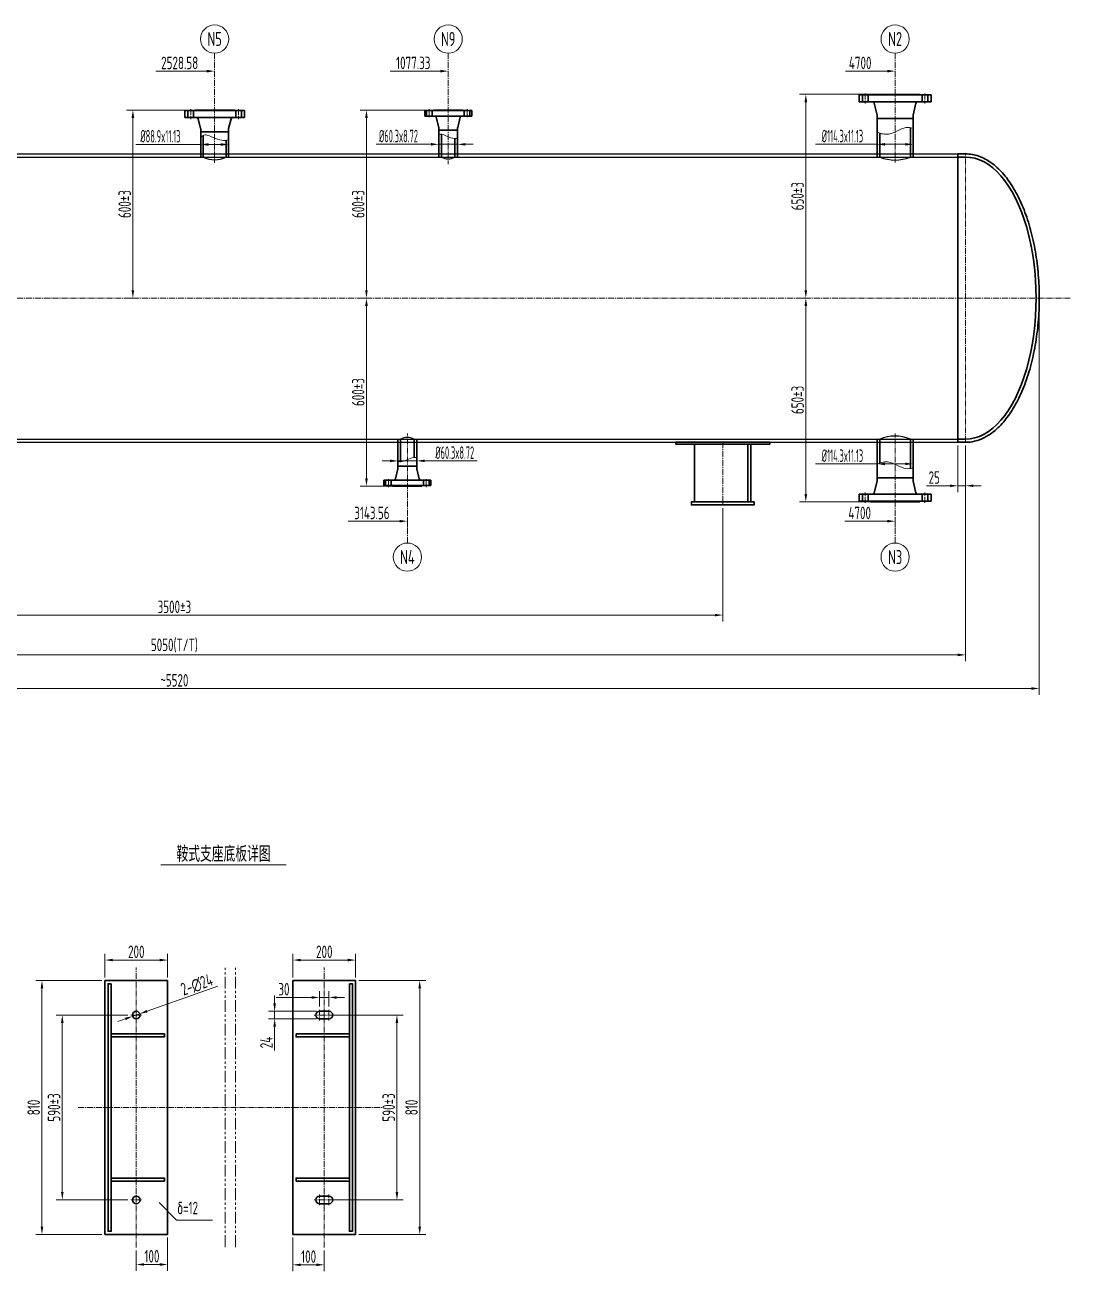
# Model space of a CAD drawing. Header units: millimetres. Extents: x 4066 to 40744, y -51176 to -24058.
# Drawn here: x 32829 to 36164, y -43096 to -39120 of the extents above; entities that cross this region are included whole.
import ezdxf
from ezdxf.enums import TextEntityAlignment as Align

# ---------------------------------------------------------------- set-up
doc = ezdxf.new("R2010")
doc.units = ezdxf.units.MM
doc.header["$PDMODE"] = 1
doc.linetypes.add('CENTER2', pattern=[28.575, 19.05, -3.175, 3.175, -3.175])
doc.linetypes.add('PHANTOM', pattern=[2.5, 1.25, -0.25, 0.25, -0.25, 0.25, -0.25])
for name, color, linetype, lineweight in [('1粗实线', 7, 'Continuous', 30), ('2细实线', 3, 'Continuous', 18), ('3中心线', 1, 'CENTER2', 18), ('5（双点划线）', 2, 'PHANTOM', 20), ('7文本', 2, 'Continuous', 18), ('8标注', 3, 'Continuous', 18)]:
    doc.layers.add(name, color=color, linetype=linetype, lineweight=lineweight)
doc.styles.add('lanpec', font='bpec_e.shx', dxfattribs={"width": 0.75, "bigfont": 'hztxt.shx'})
doc.styles.add('lanpec-dim', font='bpec_e.shx', dxfattribs={"width": 0.75})
doc.dimstyles.new('lanpec-10', dxfattribs={"dimscale": 10, "dimtxt": 4, "dimasz": 2.5, "dimexe": 2, "dimexo": 1, "dimtad": 1, "dimdsep": 46, "dimtxsty": 'lanpec-dim', "dimcen": 2.5, "dimclrd": 256, "dimclre": 256, "dimclrt": 256, "dimadec": 0, "dimazin": 0, "dimtfac": 1, "dimtmove": 0, "dimatfit": 3, "dimfxl": 1, "dimlwd": -1, "dimlwe": -1, "dimarcsym": 0})

# ---------------------------------------------------------------- blocks, each defined once
blk = doc.blocks.new('*U78')
at = {"layer": '2细实线'}
blk.add_line((-20, 0), (20, 0), dxfattribs=at)
at = {"layer": '7文本', "style": 'lanpec', "width": 0.75}
for tag, height, p in [('节点图名称', 5, (0, 3.5)), ('比例', 4, (0, -3.25))]:
    blk.add_attdef(tag, text='', height=height, dxfattribs=at).set_placement(p, align=Align.MIDDLE_CENTER)
blk = doc.blocks.new('*D84')
at = {"layer": '8标注', "transparency": 16777216}
for p, q in [((30780.5, -40461.3), (30780.5, -41149.7)), ((35830.5, -40461.3), (35830.5, -41149.7)), ((30805.5, -41129.7), (35805.5, -41129.7))]:
    blk.add_line(p, q, dxfattribs=at)
for points in [[(30805.5, -41125.5), (30805.5, -41133.9), (30780.5, -41129.7)], [(35805.5, -41125.5), (35805.5, -41133.9), (35830.5, -41129.7)]]:
    blk.add_solid(points, dxfattribs=at)
at = {"layer": 'Defpoints', "color": 0, "transparency": 16777216}
for p in [(30780.5, -40451.3), (35830.5, -40451.3), (35830.5, -41129.7)]:
    blk.add_point(p, dxfattribs=at)
at = {"layer": '8标注', "transparency": 16777216, "insert": (33305.5, -41099.7), "char_height": 40, "attachment_point": 5, "style": 'lanpec-dim'}
blk.add_mtext('5050(T/T)', dxfattribs=at)
blk = doc.blocks.new('*D85')
at = {"layer": '8标注', "transparency": 16777216}
for p, q in [((30545.5, -40001.3), (30545.5, -41256.9)), ((36065.5, -40001.3), (36065.5, -41256.9)), ((30570.5, -41236.9), (36040.5, -41236.9))]:
    blk.add_line(p, q, dxfattribs=at)
for points in [[(30570.5, -41232.7), (30570.5, -41241.1), (30545.5, -41236.9)], [(36040.5, -41232.7), (36040.5, -41241.1), (36065.5, -41236.9)]]:
    blk.add_solid(points, dxfattribs=at)
at = {"layer": 'Defpoints', "color": 0, "transparency": 16777216}
for p in [(30545.5, -39991.3), (36065.5, -39991.3), (36065.5, -41236.9)]:
    blk.add_point(p, dxfattribs=at)
at = {"layer": '8标注', "transparency": 16777216, "insert": (33305.5, -41210.7), "char_height": 40, "attachment_point": 5, "style": 'lanpec-dim'}
blk.add_mtext('~5520', dxfattribs=at)
blk = doc.blocks.new('*D86')
at = {"layer": '8标注', "transparency": 16777216}
for p, q in [((31555.5, -40661.3), (31555.5, -41022.7)), ((35055.5, -40661.3), (35055.5, -41022.7)), ((31580.5, -41002.7), (35030.5, -41002.7))]:
    blk.add_line(p, q, dxfattribs=at)
for points in [[(31580.5, -40998.6), (31580.5, -41006.9), (31555.5, -41002.7)], [(35030.5, -40998.6), (35030.5, -41006.9), (35055.5, -41002.7)]]:
    blk.add_solid(points, dxfattribs=at)
at = {"layer": 'Defpoints', "color": 0, "transparency": 16777216}
for p in [(31555.5, -40651.3), (35055.5, -40651.3), (35055.5, -41002.7)]:
    blk.add_point(p, dxfattribs=at)
at = {"layer": '8标注', "transparency": 16777216, "insert": (33305.5, -40976.5), "char_height": 40, "attachment_point": 5, "style": 'lanpec-dim'}
blk.add_mtext('3500%%P3', dxfattribs=at)
blk = doc.blocks.new('*D93')
at = {"layer": '8标注', "transparency": 16777216}
for p, q in [((35595.5, -39341.3), (35300.5, -39341.3)), ((35320.5, -39366.3), (35320.5, -39966.3)), ((35331.8, -39991.3), (35300.5, -39991.3))]:
    blk.add_line(p, q, dxfattribs=at)
for points in [[(35316.3, -39366.3), (35324.7, -39366.3), (35320.5, -39341.3)], [(35316.3, -39966.3), (35324.7, -39966.3), (35320.5, -39991.3)]]:
    blk.add_solid(points, dxfattribs=at)
at = {"layer": 'Defpoints', "color": 0, "transparency": 16777216}
for p in [(35605.5, -39341.3), (35320.5, -39991.3), (35341.8, -39991.3)]:
    blk.add_point(p, dxfattribs=at)
at = {"layer": '8标注', "transparency": 16777216, "insert": (35294.2, -39666.3), "char_height": 40, "attachment_point": 5, "rotation": 90, "style": 'lanpec-dim'}
blk.add_mtext('650%%P3', dxfattribs=at)
blk = doc.blocks.new('*D92')
at = {"layer": '8标注', "transparency": 16777216}
for p, q in [((35548.3, -39500.8), (35351.6, -39500.8)), ((35548.3, -39505.8), (35548.3, -39480.8)), ((35637.6, -39500.8), (35573.3, -39500.8)), ((35662.6, -39505.8), (35662.6, -39480.8))]:
    blk.add_line(p, q, dxfattribs=at)
for points in [[(35573.3, -39496.6), (35573.3, -39504.9), (35548.3, -39500.8)], [(35637.6, -39496.6), (35637.6, -39504.9), (35662.6, -39500.8)]]:
    blk.add_solid(points, dxfattribs=at)
at = {"layer": 'Defpoints', "color": 0, "transparency": 16777216}
for p in [(35548.3, -39515.8), (35662.6, -39500.8), (35662.6, -39515.8)]:
    blk.add_point(p, dxfattribs=at)
at = {"layer": '8标注', "transparency": 16777216, "insert": (35437.4, -39474.5), "char_height": 40, "attachment_point": 5, "style": 'lanpec-dim'}
blk.add_mtext('{\\W0.5;%%C114.3x11.13}', dxfattribs=at)
blk = doc.blocks.new('*D95')
at = {"layer": '8标注', "transparency": 16777216}
for p, q in [((33424, -39391.3), (33153.2, -39391.3)), ((33173.2, -39416.3), (33173.2, -39966.3)), ((33191.4, -39991.3), (33153.2, -39991.3))]:
    blk.add_line(p, q, dxfattribs=at)
for points in [[(33169, -39416.3), (33177.3, -39416.3), (33173.2, -39391.3)], [(33169, -39966.3), (33177.3, -39966.3), (33173.2, -39991.3)]]:
    blk.add_solid(points, dxfattribs=at)
at = {"layer": 'Defpoints', "color": 0, "transparency": 16777216}
for p in [(33434, -39391.3), (33173.2, -39991.3), (33201.4, -39991.3)]:
    blk.add_point(p, dxfattribs=at)
at = {"layer": '8标注', "transparency": 16777216, "insert": (33146.9, -39691.3), "char_height": 40, "attachment_point": 5, "rotation": 90, "style": 'lanpec-dim'}
blk.add_mtext('600%%P3', dxfattribs=at)
blk = doc.blocks.new('*D96')
at = {"layer": '8标注', "transparency": 16777216}
for p, q in [((34169.3, -39391.3), (33898.5, -39391.3)), ((33918.5, -39416.3), (33918.5, -39966.3)), ((33936.7, -39991.3), (33898.5, -39991.3))]:
    blk.add_line(p, q, dxfattribs=at)
for points in [[(33914.3, -39416.3), (33922.6, -39416.3), (33918.5, -39391.3)], [(33914.3, -39966.3), (33922.6, -39966.3), (33918.5, -39991.3)]]:
    blk.add_solid(points, dxfattribs=at)
at = {"layer": 'Defpoints', "color": 0, "transparency": 16777216}
for p in [(34179.3, -39391.3), (33918.5, -39991.3), (33946.7, -39991.3)]:
    blk.add_point(p, dxfattribs=at)
at = {"layer": '8标注', "transparency": 16777216, "insert": (33892.2, -39691.3), "char_height": 40, "attachment_point": 5, "rotation": 90, "style": 'lanpec-dim'}
blk.add_mtext('600%%P3', dxfattribs=at)
blk = doc.blocks.new('*D97')
at = {"layer": '8标注', "transparency": 16777216}
for p, q in [((33936.7, -39991.3), (33898.5, -39991.3)), ((33918.5, -40566.3), (33918.5, -40016.3)), ((34039, -40591.3), (33898.5, -40591.3))]:
    blk.add_line(p, q, dxfattribs=at)
for points in [[(33914.3, -40016.3), (33922.6, -40016.3), (33918.5, -39991.3)], [(33914.3, -40566.3), (33922.6, -40566.3), (33918.5, -40591.3)]]:
    blk.add_solid(points, dxfattribs=at)
at = {"layer": 'Defpoints', "color": 0, "transparency": 16777216}
for p in [(33918.5, -39991.3), (33946.7, -39991.3), (34049, -40591.3)]:
    blk.add_point(p, dxfattribs=at)
at = {"layer": '8标注', "transparency": 16777216, "insert": (33892.2, -40291.3), "char_height": 40, "attachment_point": 5, "rotation": 90, "style": 'lanpec-dim'}
blk.add_mtext('600%%P3', dxfattribs=at)
blk = doc.blocks.new('*D98')
at = {"layer": '8标注', "transparency": 16777216}
for p, q in [((35331.8, -39991.3), (35300.5, -39991.3)), ((35320.5, -40616.3), (35320.5, -40016.3)), ((35595.5, -40641.3), (35300.5, -40641.3))]:
    blk.add_line(p, q, dxfattribs=at)
for points in [[(35316.3, -40016.3), (35324.7, -40016.3), (35320.5, -39991.3)], [(35316.3, -40616.3), (35324.7, -40616.3), (35320.5, -40641.3)]]:
    blk.add_solid(points, dxfattribs=at)
at = {"layer": 'Defpoints', "color": 0, "transparency": 16777216}
for p in [(35320.5, -39991.3), (35341.8, -39991.3), (35605.5, -40641.3)]:
    blk.add_point(p, dxfattribs=at)
at = {"layer": '8标注', "transparency": 16777216, "insert": (35294.2, -40316.3), "char_height": 40, "attachment_point": 5, "rotation": 90, "style": 'lanpec-dim'}
blk.add_mtext('650%%P3', dxfattribs=at)
blk = doc.blocks.new('*D100')
at = {"layer": '8标注', "transparency": 16777216}
for p, q in [((33389.6, -39501.3), (33182.6, -39501.3)), ((33389.6, -39506.3), (33389.6, -39481.3)), ((33453.5, -39501.3), (33414.6, -39501.3)), ((33478.5, -39506.9), (33478.5, -39481.3))]:
    blk.add_line(p, q, dxfattribs=at)
for points in [[(33414.6, -39497.1), (33414.6, -39505.5), (33389.6, -39501.3)], [(33453.5, -39497.1), (33453.5, -39505.5), (33478.5, -39501.3)]]:
    blk.add_solid(points, dxfattribs=at)
at = {"layer": 'Defpoints', "color": 0, "transparency": 16777216}
for p in [(33389.6, -39516.3), (33478.5, -39501.3), (33478.5, -39516.9)]:
    blk.add_point(p, dxfattribs=at)
at = {"layer": '8标注', "transparency": 16777216, "insert": (33261.1, -39475.1), "char_height": 40, "attachment_point": 5, "style": 'lanpec-dim'}
blk.add_mtext('{\\W0.5;%%C88.9x11.13}', dxfattribs=at)
blk = doc.blocks.new('*D101')
at = {"layer": '8标注', "transparency": 16777216}
for p, q in [((34124.2, -39500.8), (33949.6, -39500.8)), ((34149.2, -39505.8), (34149.2, -39480.8)), ((34209.5, -39500.8), (34149.2, -39500.8)), ((34209.5, -39506.4), (34209.5, -39480.8)), ((34234.5, -39500.8), (34259.5, -39500.8))]:
    blk.add_line(p, q, dxfattribs=at)
for points in [[(34124.2, -39496.6), (34124.2, -39504.9), (34149.2, -39500.8)], [(34234.5, -39496.6), (34234.5, -39504.9), (34209.5, -39500.8)]]:
    blk.add_solid(points, dxfattribs=at)
at = {"layer": 'Defpoints', "color": 0, "transparency": 16777216}
for p in [(34149.2, -39515.8), (34209.5, -39500.8), (34209.5, -39516.4)]:
    blk.add_point(p, dxfattribs=at)
at = {"layer": '8标注', "transparency": 16777216, "insert": (34020.7, -39474.5), "char_height": 40, "attachment_point": 5, "style": 'lanpec-dim'}
blk.add_mtext('{\\W0.5;%%C60.3x8.72}', dxfattribs=at)
blk = doc.blocks.new('*D102')
at = {"layer": '8标注', "transparency": 16777216}
for p, q in [((33993.9, -40510.7), (33968.9, -40510.7)), ((34018.9, -40505.7), (34018.9, -40530.7)), ((34018.9, -40510.7), (34079.2, -40510.7)), ((34079.2, -40505.1), (34079.2, -40530.7)), ((34104.2, -40510.7), (34271.3, -40510.7))]:
    blk.add_line(p, q, dxfattribs=at)
for points in [[(33993.9, -40506.5), (33993.9, -40514.9), (34018.9, -40510.7)], [(34104.2, -40506.5), (34104.2, -40514.9), (34079.2, -40510.7)]]:
    blk.add_solid(points, dxfattribs=at)
at = {"layer": 'Defpoints', "color": 0, "transparency": 16777216}
for p in [(34018.9, -40495.7), (34079.2, -40495.1), (34079.2, -40510.7)]:
    blk.add_point(p, dxfattribs=at)
at = {"layer": '8标注', "transparency": 16777216, "insert": (34200.2, -40484.5), "char_height": 40, "attachment_point": 5, "style": 'lanpec-dim'}
blk.add_mtext('{\\W0.5;%%C60.3x8.72}', dxfattribs=at)
blk = doc.blocks.new('*D103')
at = {"layer": '8标注', "transparency": 16777216}
for p, q in [((35548.3, -40520.4), (35351.6, -40520.4)), ((35548.3, -40515.3), (35548.3, -40540.4)), ((35637.6, -40520.4), (35573.3, -40520.4)), ((35662.6, -40515.3), (35662.6, -40540.4))]:
    blk.add_line(p, q, dxfattribs=at)
for points in [[(35573.3, -40516.2), (35573.3, -40524.5), (35548.3, -40520.4)], [(35637.6, -40516.2), (35637.6, -40524.5), (35662.6, -40520.4)]]:
    blk.add_solid(points, dxfattribs=at)
at = {"layer": 'Defpoints', "color": 0, "transparency": 16777216}
for p in [(35548.3, -40505.3), (35662.6, -40505.3), (35662.6, -40520.4)]:
    blk.add_point(p, dxfattribs=at)
at = {"layer": '8标注', "transparency": 16777216, "insert": (35437.4, -40494.1), "char_height": 40, "attachment_point": 5, "style": 'lanpec-dim'}
blk.add_mtext('{\\W0.5;%%C114.3x11.13}', dxfattribs=at)
blk = doc.blocks.new('*D105')
at = {"layer": '8标注', "transparency": 16777216}
for p, q in [((35805.5, -40461.3), (35805.5, -40610.2)), ((35830.5, -40461.3), (35830.5, -40610.2)), ((35780.5, -40590.2), (35705.2, -40590.2)), ((35830.5, -40590.2), (35805.5, -40590.2)), ((35855.5, -40590.2), (35880.5, -40590.2))]:
    blk.add_line(p, q, dxfattribs=at)
for points in [[(35780.5, -40586), (35780.5, -40594.3), (35805.5, -40590.2)], [(35855.5, -40586), (35855.5, -40594.3), (35830.5, -40590.2)]]:
    blk.add_solid(points, dxfattribs=at)
at = {"layer": 'Defpoints', "color": 0, "transparency": 16777216}
for p in [(35805.5, -40451.3), (35830.5, -40451.3), (35805.5, -40590.2)]:
    blk.add_point(p, dxfattribs=at)
at = {"layer": '8标注', "transparency": 16777216, "insert": (35730.3, -40563.9), "char_height": 40, "attachment_point": 5, "style": 'lanpec-dim'}
blk.add_mtext('25', dxfattribs=at)
blk = doc.blocks.new('*D110')
at = {"layer": '8标注', "transparency": 16777216}
for p, q in [((33409, -39267.3), (33246.8, -39267.3)), ((33434, -39257.3), (33434, -39247.3))]:
    blk.add_line(p, q, dxfattribs=at)
blk.add_solid([(33409, -39263.2), (33409, -39271.5), (33434, -39267.3)], dxfattribs=at)
at = {"layer": 'Defpoints', "color": 0, "transparency": 16777216}
for p in [(33434, -39267.3), (33434, -39267.3), (30905.5, -39318.8)]:
    blk.add_point(p, dxfattribs=at)
at = {"layer": '8标注', "transparency": 16777216, "insert": (33322.5, -39241.1), "char_height": 40, "attachment_point": 5, "style": 'lanpec-dim'}
blk.add_mtext('2528.58', dxfattribs=at)
blk = doc.blocks.new('_None')
blk = doc.blocks.new('*D111')
at = {"layer": '8标注', "transparency": 16777216}
for p, q in [((34154.3, -39267.3), (33993.8, -39267.3)), ((34179.3, -39257.3), (34179.3, -39247.3))]:
    blk.add_line(p, q, dxfattribs=at)
blk.add_solid([(34154.3, -39263.2), (34154.3, -39271.5), (34179.3, -39267.3)], dxfattribs=at)
at = {"layer": 'Defpoints', "color": 0, "transparency": 16777216}
for p in [(34179.3, -39267.3), (34179.3, -39267.3), (33102, -39290.1)]:
    blk.add_point(p, dxfattribs=at)
at = {"layer": '8标注', "transparency": 16777216, "insert": (34067.8, -39241.1), "char_height": 40, "attachment_point": 5, "style": 'lanpec-dim'}
blk.add_mtext('1077.33', dxfattribs=at)
blk = doc.blocks.new('*D112')
at = {"layer": '8标注', "transparency": 16777216}
for p, q in [((35580.5, -39267.3), (35446.6, -39267.3)), ((35605.5, -39257.3), (35605.5, -39247.3))]:
    blk.add_line(p, q, dxfattribs=at)
blk.add_solid([(35580.5, -39263.2), (35580.5, -39271.5), (35605.5, -39267.3)], dxfattribs=at)
at = {"layer": 'Defpoints', "color": 0, "transparency": 16777216}
for p in [(35605.5, -39267.3), (35605.5, -39267.3), (30905.5, -39318.8)]:
    blk.add_point(p, dxfattribs=at)
at = {"layer": '8标注', "transparency": 16777216, "insert": (35493.9, -39241.1), "char_height": 40, "attachment_point": 5, "style": 'lanpec-dim'}
blk.add_mtext('4700', dxfattribs=at)
blk = doc.blocks.new('*D114')
at = {"layer": '8标注', "transparency": 16777216}
for p, q in [((34024, -40703.1), (33860.1, -40703.1)), ((34049, -40691.1), (34049, -40723.1))]:
    blk.add_line(p, q, dxfattribs=at)
blk.add_solid([(34024, -40698.9), (34024, -40707.3), (34049, -40703.1)], dxfattribs=at)
at = {"layer": 'Defpoints', "color": 0, "transparency": 16777216}
for p in [(30905.5, -39531.3), (34049, -40681.1), (34049, -40703.1)]:
    blk.add_point(p, dxfattribs=at)
at = {"layer": '8标注', "transparency": 16777216, "insert": (33935.8, -40676.8), "char_height": 40, "attachment_point": 5, "style": 'lanpec-dim'}
blk.add_mtext('3143.56', dxfattribs=at)
blk = doc.blocks.new('*D115')
at = {"layer": '8标注', "transparency": 16777216}
for p, q in [((35580.5, -40703.1), (35444.9, -40703.1)), ((35605.5, -40691.1), (35605.5, -40723.1))]:
    blk.add_line(p, q, dxfattribs=at)
blk.add_solid([(35580.5, -40698.9), (35580.5, -40707.3), (35605.5, -40703.1)], dxfattribs=at)
at = {"layer": 'Defpoints', "color": 0, "transparency": 16777216}
for p in [(30905.5, -39531.3), (35605.5, -40681.1), (35605.5, -40703.1)]:
    blk.add_point(p, dxfattribs=at)
at = {"layer": '8标注', "transparency": 16777216, "insert": (35492.3, -40676.8), "char_height": 40, "attachment_point": 5, "style": 'lanpec-dim'}
blk.add_mtext('4700', dxfattribs=at)
blk = doc.blocks.new('*D116')
at = {"layer": '8标注', "transparency": 16777216}
for p, q in [((33083.9, -42158.6), (33083.9, -42083.2)), ((33283.9, -42158.6), (33283.9, -42083.2)), ((33108.9, -42103.2), (33258.9, -42103.2))]:
    blk.add_line(p, q, dxfattribs=at)
for points in [[(33108.9, -42099.1), (33108.9, -42107.4), (33083.9, -42103.2)], [(33258.9, -42099.1), (33258.9, -42107.4), (33283.9, -42103.2)]]:
    blk.add_solid(points, dxfattribs=at)
at = {"layer": 'Defpoints', "color": 0, "transparency": 16777216}
for p in [(33283.9, -42103.2), (33083.9, -42168.6), (33283.9, -42168.6)]:
    blk.add_point(p, dxfattribs=at)
at = {"layer": '8标注', "transparency": 16777216, "insert": (33183.9, -42077), "char_height": 40, "attachment_point": 5, "style": 'lanpec-dim'}
blk.add_mtext('200', dxfattribs=at)
blk = doc.blocks.new('*D117')
at = {"layer": '8标注', "transparency": 16777216}
for p, q in [((33073.9, -42168.6), (32863, -42168.6)), ((32883, -42193.6), (32883, -42953.6)), ((33073.9, -42978.6), (32863, -42978.6))]:
    blk.add_line(p, q, dxfattribs=at)
for points in [[(32878.8, -42193.6), (32887.1, -42193.6), (32883, -42168.6)], [(32878.8, -42953.6), (32887.1, -42953.6), (32883, -42978.6)]]:
    blk.add_solid(points, dxfattribs=at)
at = {"layer": 'Defpoints', "color": 0, "transparency": 16777216}
for p in [(33083.9, -42168.6), (32883, -42978.6), (33083.9, -42978.6)]:
    blk.add_point(p, dxfattribs=at)
at = {"layer": '8标注', "transparency": 16777216, "insert": (32856.7, -42573.6), "char_height": 40, "attachment_point": 5, "rotation": 90, "style": 'lanpec-dim'}
blk.add_mtext('810', dxfattribs=at)
blk = doc.blocks.new('*D118')
at = {"layer": '8标注', "transparency": 16777216}
for p, q in [((33156.9, -42278.6), (32927.9, -42278.6)), ((32947.9, -42303.6), (32947.9, -42843.6)), ((33156.9, -42868.6), (32927.9, -42868.6))]:
    blk.add_line(p, q, dxfattribs=at)
for points in [[(32943.7, -42303.6), (32952, -42303.6), (32947.9, -42278.6)], [(32943.7, -42843.6), (32952, -42843.6), (32947.9, -42868.6)]]:
    blk.add_solid(points, dxfattribs=at)
at = {"layer": 'Defpoints', "color": 0, "transparency": 16777216}
for p in [(33166.9, -42278.6), (32947.9, -42868.6), (33166.9, -42868.6)]:
    blk.add_point(p, dxfattribs=at)
at = {"layer": '8标注', "transparency": 16777216, "insert": (32921.6, -42573.6), "char_height": 40, "attachment_point": 5, "rotation": 90, "style": 'lanpec-dim'}
blk.add_mtext('590%%P3', dxfattribs=at)
blk = doc.blocks.new('*D119')
at = {"layer": '8标注', "transparency": 16777216}
for p, q in [((33683.9, -42158.6), (33683.9, -42083.2)), ((33883.9, -42158.6), (33883.9, -42083.2)), ((33858.9, -42103.2), (33708.9, -42103.2))]:
    blk.add_line(p, q, dxfattribs=at)
for points in [[(33708.9, -42099.1), (33708.9, -42107.4), (33683.9, -42103.2)], [(33858.9, -42099.1), (33858.9, -42107.4), (33883.9, -42103.2)]]:
    blk.add_solid(points, dxfattribs=at)
at = {"layer": 'Defpoints', "color": 0, "transparency": 16777216}
for p in [(33683.9, -42103.2), (33683.9, -42168.6), (33883.9, -42168.6)]:
    blk.add_point(p, dxfattribs=at)
at = {"layer": '8标注', "transparency": 16777216, "insert": (33783.9, -42077), "char_height": 40, "attachment_point": 5, "style": 'lanpec-dim'}
blk.add_mtext('200', dxfattribs=at)
blk = doc.blocks.new('*D120')
at = {"layer": '8标注', "transparency": 16777216}
for p, q in [((33893.9, -42168.6), (34108.4, -42168.6)), ((34088.4, -42193.6), (34088.4, -42953.6)), ((33893.9, -42978.6), (34108.4, -42978.6))]:
    blk.add_line(p, q, dxfattribs=at)
for points in [[(34084.2, -42193.6), (34092.5, -42193.6), (34088.4, -42168.6)], [(34084.2, -42953.6), (34092.5, -42953.6), (34088.4, -42978.6)]]:
    blk.add_solid(points, dxfattribs=at)
at = {"layer": 'Defpoints', "color": 0, "transparency": 16777216}
for p in [(33883.9, -42168.6), (33883.9, -42978.6), (34088.4, -42978.6)]:
    blk.add_point(p, dxfattribs=at)
at = {"layer": '8标注', "transparency": 16777216, "insert": (34062.1, -42573.6), "char_height": 40, "attachment_point": 5, "rotation": 90, "style": 'lanpec-dim'}
blk.add_mtext('810', dxfattribs=at)
blk = doc.blocks.new('*D121')
at = {"layer": '8标注', "transparency": 16777216}
for p, q in [((33810.9, -42278.6), (34035.8, -42278.6)), ((34015.8, -42303.6), (34015.8, -42843.6)), ((33810.9, -42868.6), (34035.8, -42868.6))]:
    blk.add_line(p, q, dxfattribs=at)
for points in [[(34011.6, -42303.6), (34019.9, -42303.6), (34015.8, -42278.6)], [(34011.6, -42843.6), (34019.9, -42843.6), (34015.8, -42868.6)]]:
    blk.add_solid(points, dxfattribs=at)
at = {"layer": 'Defpoints', "color": 0, "transparency": 16777216}
for p in [(33800.9, -42278.6), (33800.9, -42868.6), (34015.8, -42868.6)]:
    blk.add_point(p, dxfattribs=at)
at = {"layer": '8标注', "transparency": 16777216, "insert": (33989.5, -42573.6), "char_height": 40, "attachment_point": 5, "rotation": 90, "style": 'lanpec-dim'}
blk.add_mtext('590%%P3', dxfattribs=at)
blk = doc.blocks.new('*D122')
at = {"layer": '8标注', "transparency": 16777216}
for p, q in [((33283.9, -42988.6), (33283.9, -43094.6)), ((33183.9, -43030), (33183.9, -43094.6)), ((33208.9, -43074.6), (33258.9, -43074.6))]:
    blk.add_line(p, q, dxfattribs=at)
for points in [[(33208.9, -43070.4), (33208.9, -43078.7), (33183.9, -43074.6)], [(33258.9, -43070.4), (33258.9, -43078.7), (33283.9, -43074.6)]]:
    blk.add_solid(points, dxfattribs=at)
at = {"layer": 'Defpoints', "color": 0, "transparency": 16777216}
for p in [(33283.9, -42978.6), (33183.9, -43020), (33283.9, -43074.6)]:
    blk.add_point(p, dxfattribs=at)
at = {"layer": '8标注', "transparency": 16777216, "insert": (33233.9, -43048.3), "char_height": 40, "attachment_point": 5, "style": 'lanpec-dim'}
blk.add_mtext('100', dxfattribs=at)
blk = doc.blocks.new('*D123')
at = {"layer": '8标注', "transparency": 16777216}
for p, q in [((33683.9, -42988.6), (33683.9, -43095.5)), ((33783.9, -43030), (33783.9, -43095.5)), ((33708.9, -43075.5), (33758.9, -43075.5))]:
    blk.add_line(p, q, dxfattribs=at)
for points in [[(33708.9, -43071.4), (33708.9, -43079.7), (33683.9, -43075.5)], [(33758.9, -43071.4), (33758.9, -43079.7), (33783.9, -43075.5)]]:
    blk.add_solid(points, dxfattribs=at)
at = {"layer": 'Defpoints', "color": 0, "transparency": 16777216}
for p in [(33683.9, -42978.6), (33783.9, -43020), (33783.9, -43075.5)]:
    blk.add_point(p, dxfattribs=at)
at = {"layer": '8标注', "transparency": 16777216, "insert": (33733.9, -43049.3), "char_height": 40, "attachment_point": 5, "style": 'lanpec-dim'}
blk.add_mtext('100', dxfattribs=at)
blk = doc.blocks.new('*D124')
at = {"layer": '8标注', "transparency": 16777216}
for p, q in [((33444.1, -42186.4), (33218.7, -42266.3)), ((33149, -42291), (33125.4, -42299.3)), ((33172.5, -42282.6), (33195.2, -42274.6))]:
    blk.add_line(p, q, dxfattribs=at)
for points in [[(33147.6, -42287.1), (33150.4, -42294.9), (33172.5, -42282.6)], [(33217.3, -42262.3), (33220.1, -42270.2), (33195.2, -42274.6)]]:
    blk.add_solid(points, dxfattribs=at)
at = {"layer": 'Defpoints', "color": 0, "transparency": 16777216}
for p in [(33172.5, -42282.6), (33195.2, -42274.6)]:
    blk.add_point(p, dxfattribs=at)
at = {"layer": '8标注', "transparency": 16777216, "insert": (33377.1, -42182.3), "char_height": 40, "attachment_point": 5, "rotation": 19.5173, "style": 'lanpec-dim'}
blk.add_mtext('2-∅24', dxfattribs=at)
blk = doc.blocks.new('*D125')
at = {"layer": '8标注', "transparency": 16777216}
for p, q in [((33768.9, -42251.6), (33768.9, -42202.6)), ((33798.9, -42251.6), (33798.9, -42202.6)), ((33743.9, -42222.6), (33629.9, -42222.6)), ((33798.9, -42222.6), (33768.9, -42222.6)), ((33823.9, -42222.6), (33848.9, -42222.6))]:
    blk.add_line(p, q, dxfattribs=at)
for points in [[(33743.9, -42218.5), (33743.9, -42226.8), (33768.9, -42222.6)], [(33823.9, -42218.5), (33823.9, -42226.8), (33798.9, -42222.6)]]:
    blk.add_solid(points, dxfattribs=at)
at = {"layer": 'Defpoints', "color": 0, "transparency": 16777216}
for p in [(33798.9, -42222.6), (33768.9, -42261.6), (33798.9, -42261.6)]:
    blk.add_point(p, dxfattribs=at)
at = {"layer": '8标注', "transparency": 16777216, "insert": (33655.1, -42196.4), "char_height": 40, "attachment_point": 5, "style": 'lanpec-dim'}
blk.add_mtext('30', dxfattribs=at)
blk = doc.blocks.new('*D126')
at = {"layer": '8标注', "transparency": 16777216}
for p, q in [((33625.4, -42241.6), (33625.4, -42216.6)), ((33758.9, -42266.6), (33605.4, -42266.6)), ((33758.9, -42290.6), (33605.4, -42290.6)), ((33625.4, -42266.6), (33625.4, -42290.6)), ((33625.4, -42315.6), (33625.4, -42392))]:
    blk.add_line(p, q, dxfattribs=at)
for points in [[(33621.3, -42241.6), (33629.6, -42241.6), (33625.4, -42266.6)], [(33621.3, -42315.6), (33629.6, -42315.6), (33625.4, -42290.6)]]:
    blk.add_solid(points, dxfattribs=at)
at = {"layer": 'Defpoints', "color": 0, "transparency": 16777216}
for p in [(33625.4, -42290.6), (33768.9, -42266.6), (33768.9, -42290.6)]:
    blk.add_point(p, dxfattribs=at)
at = {"layer": '8标注', "transparency": 16777216, "insert": (33599.2, -42366.3), "char_height": 40, "attachment_point": 5, "rotation": 90, "style": 'lanpec-dim'}
blk.add_mtext('24', dxfattribs=at)

msp = doc.modelspace()

# ---------------------------------------------------------------- linework, layer by layer
for p, q in [((31054.052, -39541.316), (35805.462, -39541.316)), ((31062.612, -39531.316), (35805.462, -39531.316)), ((30805.462, -40441.316), (35805.462, -40441.316)), ((30805.462, -40451.316), (35805.462, -40451.316)), ((35145.462, -40641.316), (35108.233, -40641.316)), ((35155.462, -40641.316), (35145.462, -40641.316))]:
    msp.add_line(p, q)
for centre, radius, start, end in [((33434.037, -39465.915), 83.915, 243.966596, 296.033404), ((34179.33, -39505.357), 41.851, 239.230739, 300.769261), ((35605.462, -39424.035), 126.949, 247.495694, 292.504306), ((35605.462, -40558.598), 126.949, 67.495694, 112.504306), ((34049.026, -40479.361), 43.656, 60.631159, 119.368841)]:
    msp.add_arc(centre, radius, start, end)
msp.add_point((32951.261, -39227.944))
at = {"layer": '1粗实线'}
for p, q in [((35605.462, -39343.316), (35490.462, -39343.316)), ((35490.462, -39343.316), (35490.462, -39365.616)), ((35501.212, -39343.316), (35501.212, -39365.616)), ((35519.212, -39343.316), (35519.212, -39365.616)), ((35605.462, -39341.316), (35526.862, -39341.316)), ((35526.862, -39341.316), (35526.862, -39343.316)), ((35605.462, -39341.316), (35684.062, -39341.316)), ((35605.462, -39343.316), (35720.462, -39343.316)), ((35684.062, -39341.316), (35684.062, -39343.316)), ((35691.712, -39343.316), (35691.712, -39365.616)), ((35709.712, -39343.316), (35709.712, -39365.616)), ((35720.462, -39343.316), (35720.462, -39365.616)), ((33434.037, -39393.316), (33339.037, -39393.316)), ((33339.037, -39393.316), (33339.037, -39415.616)), ((33348.837, -39393.316), (33348.837, -39415.616)), ((33366.837, -39393.316), (33366.837, -39415.616)), ((33434.037, -39391.316), (33370.537, -39391.316)), ((33370.537, -39391.316), (33370.537, -39393.316)), ((33434.037, -39391.316), (33497.537, -39391.316)), ((33434.037, -39393.316), (33529.037, -39393.316)), ((33497.537, -39391.316), (33497.537, -39393.316)), ((33501.237, -39393.316), (33501.237, -39415.616)), ((33519.237, -39393.316), (33519.237, -39415.616)), ((33529.037, -39393.316), (33529.037, -39415.616)), ((34179.33, -39393.316), (34104.33, -39393.316)), ((34104.33, -39393.316), (34104.33, -39410.816)), ((34109.98, -39393.316), (34109.98, -39410.816)), ((34127.98, -39393.316), (34127.98, -39410.816)), ((34179.33, -39391.316), (34133.28, -39391.316)), ((34133.28, -39391.316), (34133.28, -39393.316)), ((34179.33, -39391.316), (34225.38, -39391.316)), ((34179.33, -39393.316), (34254.33, -39393.316)), ((34225.38, -39391.316), (34225.38, -39393.316)), ((34230.68, -39393.316), (34230.68, -39410.816)), ((34248.68, -39393.316), (34248.68, -39410.816)), ((34254.33, -39393.316), (34254.33, -39410.816)), ((35490.462, -39365.616), (35605.462, -39365.616)), ((35538.981, -39369.821), (35548.157, -39407.678)), ((35720.462, -39365.616), (35605.462, -39365.616)), ((35671.943, -39369.821), (35662.767, -39407.678)), ((33339.037, -39415.616), (33434.037, -39415.616)), ((33381.128, -39419.695), (33389.4, -39450.618)), ((33529.037, -39415.616), (33434.037, -39415.616)), ((33486.946, -39419.695), (33478.674, -39450.618)), ((34104.33, -39410.816), (34179.33, -39410.816)), ((34141.164, -39414.256), (34149.054, -39446.794)), ((34254.33, -39410.816), (34179.33, -39410.816)), ((34217.496, -39414.256), (34209.607, -39446.794)), ((35548.312, -39408.973), (35548.312, -39418.316)), ((35548.312, -39418.316), (35605.462, -39418.316)), ((35548.312, -39541.316), (35548.312, -39418.316)), ((35662.612, -39418.316), (35605.462, -39418.316)), ((35662.612, -39408.973), (35662.612, -39418.316)), ((35662.612, -39541.316), (35662.612, -39418.316)), ((33389.587, -39452.039), (33389.587, -39461.316)), ((33389.587, -39461.316), (33434.037, -39461.316)), ((33389.587, -39541.316), (33389.587, -39461.316)), ((33397.207, -39541.316), (33397.207, -39472.354)), ((33478.487, -39461.316), (33434.037, -39461.316)), ((33478.487, -39452.039), (33478.487, -39461.316)), ((33478.487, -39541.316), (33478.487, -39461.316)), ((34149.18, -39447.854), (34149.18, -39455.316)), ((34149.18, -39455.316), (34179.33, -39455.316)), ((34149.18, -39541.316), (34149.18, -39455.316)), ((34157.92, -39541.316), (34157.92, -39468.697)), ((34209.48, -39455.316), (34179.33, -39455.316)), ((34209.48, -39447.854), (34209.48, -39455.316)), ((34209.48, -39541.316), (34209.48, -39455.316)), ((35556.872, -39541.316), (35556.872, -39465.292)), ((35654.052, -39541.316), (35654.052, -39447.607)), ((33470.867, -39541.316), (33470.867, -39487.876)), ((34200.74, -39541.316), (34200.74, -39482.462)), ((35805.462, -39531.316), (35830.462, -39531.316)), ((35805.462, -40451.316), (35805.462, -39531.316)), ((35830.462, -39541.316), (35805.462, -39541.316)), ((34018.876, -40441.316), (34018.876, -40527.316)), ((34027.616, -40441.316), (34027.616, -40513.936)), ((34070.436, -40441.316), (34070.436, -40500.17)), ((34079.176, -40441.316), (34079.176, -40527.316)), ((34965.462, -40457.316), (34965.462, -40641.316)), ((35135.462, -40457.316), (35135.462, -40641.316)), ((35145.462, -40457.316), (35145.462, -40641.316)), ((35548.312, -40441.316), (35548.312, -40564.316)), ((35556.872, -40441.316), (35556.872, -40517.341)), ((35654.052, -40441.316), (35654.052, -40535.026)), ((35662.612, -40441.316), (35662.612, -40564.316)), ((35805.462, -40441.316), (35830.462, -40441.316)), ((35805.462, -40451.316), (35830.462, -40451.316)), ((34010.86, -40568.377), (34018.75, -40535.839)), ((34018.876, -40534.779), (34018.876, -40527.316)), ((34018.876, -40527.316), (34049.026, -40527.316)), ((34079.176, -40527.316), (34049.026, -40527.316)), ((34079.176, -40534.779), (34079.176, -40527.316)), ((34087.192, -40568.377), (34079.303, -40535.839)), ((33974.026, -40589.316), (33974.026, -40571.816)), ((33974.026, -40571.816), (34049.026, -40571.816)), ((34049.026, -40589.316), (33974.026, -40589.316)), ((33979.676, -40589.316), (33979.676, -40571.816)), ((33997.676, -40589.316), (33997.676, -40571.816)), ((34002.976, -40591.316), (34002.976, -40589.316)), ((34049.026, -40591.316), (34002.976, -40591.316)), ((34124.026, -40571.816), (34049.026, -40571.816)), ((34049.026, -40589.316), (34124.026, -40589.316)), ((34049.026, -40591.316), (34095.076, -40591.316)), ((34095.076, -40591.316), (34095.076, -40589.316)), ((34100.376, -40589.316), (34100.376, -40571.816)), ((34118.376, -40589.316), (34118.376, -40571.816)), ((34124.026, -40589.316), (34124.026, -40571.816)), ((35538.981, -40612.812), (35548.157, -40574.955)), ((35548.312, -40573.659), (35548.312, -40564.316)), ((35548.312, -40564.316), (35605.462, -40564.316)), ((35662.612, -40564.316), (35605.462, -40564.316)), ((35662.612, -40573.659), (35662.612, -40564.316)), ((35671.943, -40612.812), (35662.767, -40574.955)), ((35490.462, -40639.316), (35490.462, -40617.016)), ((35490.462, -40617.016), (35605.462, -40617.016)), ((35501.212, -40639.316), (35501.212, -40617.016)), ((35519.212, -40639.316), (35519.212, -40617.016)), ((35720.462, -40617.016), (35605.462, -40617.016)), ((35691.712, -40639.316), (35691.712, -40617.016)), ((35709.712, -40639.316), (35709.712, -40617.016)), ((35720.462, -40639.316), (35720.462, -40617.016)), ((35605.462, -40639.316), (35490.462, -40639.316)), ((35526.862, -40641.316), (35526.862, -40639.316)), ((35605.462, -40641.316), (35526.862, -40641.316)), ((35605.462, -40639.316), (35720.462, -40639.316)), ((35605.462, -40641.316), (35684.062, -40641.316)), ((35684.062, -40641.316), (35684.062, -40639.316))]:
    msp.add_line(p, q, dxfattribs=at)
for points in [[(35205.462, -40451.316), (34905.462, -40451.316), (34905.462, -40457.316), (35205.462, -40457.316)], [(35155.462, -40641.316), (34955.462, -40641.316), (34955.462, -40651.316), (35155.462, -40651.316)], [(33283.855, -42168.62), (33083.855, -42168.62), (33083.855, -42978.62), (33283.855, -42978.62)], [(33103.855, -42178.62), (33093.855, -42178.62), (33093.855, -42968.62), (33103.855, -42968.62)], [(33683.855, -42168.62), (33883.855, -42168.62), (33883.855, -42978.62), (33683.855, -42978.62)], [(33863.855, -42178.62), (33873.855, -42178.62), (33873.855, -42968.62), (33863.855, -42968.62)], [(33273.855, -42338.62), (33103.855, -42338.62), (33103.855, -42348.62), (33273.855, -42348.62)], [(33693.855, -42338.62), (33863.855, -42338.62), (33863.855, -42348.62), (33693.855, -42348.62)], [(33273.855, -42808.62), (33103.855, -42808.62), (33103.855, -42798.62), (33273.855, -42798.62)], [(33693.855, -42808.62), (33863.855, -42808.62), (33863.855, -42798.62), (33693.855, -42798.62)]]:
    msp.add_lwpolyline(points, close=True, dxfattribs=at)
for points in [[(33768.855, -42266.62), (33798.855, -42266.62, -1), (33798.855, -42290.62), (33768.855, -42290.62, -1), (33768.855, -42266.62)], [(33768.855, -42880.62), (33798.855, -42880.62, 1), (33798.855, -42856.62), (33768.855, -42856.62, 1), (33768.855, -42880.62)]]:
    msp.add_lwpolyline(points, format="xyb", close=True, dxfattribs=at)
for centre in [(33183.855, -42278.62), (33183.855, -42868.62)]:
    msp.add_circle(centre, 12, dxfattribs=at)
for centre, radius, start, end in [((35533.636, -39371.116), 5.5, 13.625075, 90), ((35677.288, -39371.116), 5.5, 90, 166.374925), ((33375.815, -39421.116), 5.5, 14.976359, 90), ((33492.259, -39421.116), 5.5, 90, 165.023641), ((34136.791, -39415.316), 4.5, 13.629241, 90), ((34221.87, -39415.316), 4.5, 90, 166.370759), ((35542.812, -39408.973), 5.5, 0, 13.625075), ((35668.112, -39408.973), 5.5, 166.374925, 180), ((33384.087, -39452.039), 5.5, 0, 14.976359), ((33483.987, -39452.039), 5.5, 165.023641, 180), ((34144.68, -39447.854), 4.5, 0, 13.629241), ((34213.98, -39447.854), 4.5, 166.370759, 180), ((34014.376, -40534.779), 4.5, 346.370759, 0), ((34083.676, -40534.779), 4.5, 180, 193.629241), ((34006.487, -40567.316), 4.5, 270, 346.370759), ((34091.566, -40567.316), 4.5, 193.629241, 270), ((35542.812, -40573.659), 5.5, 346.374925, 0), ((35668.112, -40573.659), 5.5, 180, 193.625075), ((35533.636, -40611.516), 5.5, 270, 346.374925), ((35677.288, -40611.516), 5.5, 193.625075, 270)]:
    msp.add_arc(centre, radius, start, end, dxfattribs=at)
at = {"layer": '1粗实线', "extrusion": (0, 0, -1)}
msp.add_ellipse((35830.462, -39991.316), major_axis=(0, -450), ratio=0.5, start_param=3.14159265, end_param=6.28318531, dxfattribs=at)
at = {"layer": '1粗实线'}
msp.add_open_spline([(35830.462, -39531.316), (35837.554, -39531.316), (35844.645, -39531.933), (35858.737, -39534.387), (35865.738, -39536.223), (35879.57, -39541.077), (35886.402, -39544.094), (35906.024, -39554.555), (35918.507, -39563.518), (35942.356, -39585.236), (35953.726, -39597.992), (35975.136, -39626.912), (35985.177, -39643.078), (36003.72, -39678.381), (36012.222, -39697.519), (36027.492, -39738.259), (36034.26, -39759.861), (36045.898, -39804.953), (36050.768, -39828.443), (36058.487, -39876.677), (36061.337, -39901.422), (36064.942, -39951.5), (36065.698, -39976.833), (36065.098, -40027.401), (36063.741, -40052.635), (36058.951, -40102.325), (36055.516, -40126.779), (36046.657, -40174.248), (36041.232, -40197.262), (36028.527, -40241.233), (36021.247, -40262.19), (36005.006, -40301.487), (35996.045, -40319.827), (35976.643, -40353.403), (35966.202, -40368.639), (35944.053, -40395.588), (35932.344, -40407.302), (35910.458, -40424.774), (35900.477, -40431.267), (35880.01, -40441.639), (35869.522, -40445.515), (35849.489, -40450.204), (35839.976, -40451.316), (35830.462, -40451.316)], degree=3, knots=[3.14159265, 3.14159265, 3.14159265, 3.14159265, 3.22843034, 3.22843034, 3.31526803, 3.31526803, 3.40210571, 3.40210571, 3.5688586, 3.5688586, 3.7356115, 3.7356115, 3.90236439, 3.90236439, 4.06911728, 4.06911728, 4.23587017, 4.23587017, 4.40262306, 4.40262306, 4.56937595, 4.56937595, 4.73612884, 4.73612884, 4.90288174, 4.90288174, 5.06963463, 5.06963463, 5.23638752, 5.23638752, 5.40314041, 5.40314041, 5.5698933, 5.5698933, 5.73664619, 5.73664619, 5.90339909, 5.90339909, 6.03504231, 6.03504231, 6.16668553, 6.16668553, 6.28318531, 6.28318531, 6.28318531, 6.28318531], dxfattribs=at)
at = {"layer": '2细实线'}
for centre in [(33434.037, -39164.857), (34179.33, -39164.857), (35605.462, -39164.857), (34049.026, -40817.775), (35605.462, -40817.775)]:
    msp.add_circle(centre, 45, dxfattribs=at)
for points, knots in [([(33389.587, -39476.726), (33398.554, -39470.726), (33414.689, -39468.974), (33445.857, -39490.174), (33471.437, -39488.16), (33478.487, -39486.61)], [31.49962228, 31.49962228, 31.49962228, 31.49962228, 49.8495669, 107.87258618, 129.83836697, 129.83836697, 129.83836697, 129.83836697]), ([(34149.18, -39470.749), (34153.426, -39468.5), (34165.956, -39467.942), (34187.691, -39482.726), (34205.998, -39482.726), (34209.48, -39482.367)], [35.74914228, 35.74914228, 35.74914228, 35.74914228, 49.8495669, 107.87258618, 121.47175926, 121.47175926, 121.47175926, 121.47175926]), ([(35662.612, -39449.299), (35654.917, -39447.352), (35628.543, -39444.226), (35591.903, -39474.584), (35560.863, -39467.219), (35548.312, -39462.242)], [26.24489225, 26.24489225, 26.24489225, 26.24489225, 49.8495669, 107.87258618, 146.73029979, 146.73029979, 146.73029979, 146.73029979]), ([(34018.876, -40511.884), (34023.122, -40514.133), (34035.651, -40514.691), (34057.387, -40499.907), (34075.693, -40499.907), (34079.176, -40500.266)], [35.74914228, 35.74914228, 35.74914228, 35.74914228, 49.8495669, 107.87258618, 121.47175926, 121.47175926, 121.47175926, 121.47175926]), ([(35662.612, -40533.334), (35654.917, -40535.281), (35628.543, -40538.407), (35591.903, -40508.048), (35560.863, -40515.414), (35548.312, -40520.39)], [26.24489225, 26.24489225, 26.24489225, 26.24489225, 49.8495669, 107.87258618, 146.73029979, 146.73029979, 146.73029979, 146.73029979])]:
    msp.add_open_spline(points, degree=3, knots=knots, dxfattribs=at)
at = {"layer": '3中心线'}
for p, q in [((33434.037, -39209.857), (33434.037, -39560.232)), ((34179.33, -39209.857), (34179.33, -39563.975)), ((35605.462, -39209.857), (35605.462, -39559.301)), ((35510.212, -39338.316), (35510.212, -39370.616)), ((35700.712, -39338.316), (35700.712, -39370.616)), ((33357.837, -39388.316), (33357.837, -39420.616)), ((33510.237, -39388.316), (33510.237, -39420.616)), ((34118.98, -39388.316), (34118.98, -39415.816)), ((34239.68, -39388.316), (34239.68, -39415.816)), ((35830.462, -40451.316), (35830.462, -39531.316)), ((30459.646, -39991.316), (36163.791, -39991.316)), ((34049.026, -40772.775), (34049.026, -40423.817)), ((35605.462, -40772.775), (35605.462, -40423.331)), ((35055.462, -40451.316), (35055.462, -40651.316)), ((33988.676, -40594.316), (33988.676, -40566.816)), ((34109.376, -40594.316), (34109.376, -40566.816)), ((35510.212, -40644.316), (35510.212, -40612.016)), ((35700.712, -40644.316), (35700.712, -40612.016)), ((33183.855, -43020.026), (33183.855, -42127.214)), ((33783.855, -43020.026), (33783.855, -42127.214)), ((33200.855, -42278.62), (33166.855, -42278.62)), ((33183.855, -42261.62), (33183.855, -42295.62)), ((33815.855, -42278.62), (33751.855, -42278.62)), ((33768.855, -42261.62), (33768.855, -42295.62)), ((33783.855, -42261.62), (33783.855, -42295.62)), ((33798.855, -42261.62), (33798.855, -42295.62)), ((32998.914, -42573.62), (33968.795, -42573.62)), ((33768.855, -42885.62), (33768.855, -42851.62)), ((33783.855, -42885.62), (33783.855, -42851.62)), ((33798.855, -42885.62), (33798.855, -42851.62)), ((33200.855, -42868.62), (33166.855, -42868.62)), ((33815.855, -42868.62), (33751.855, -42868.62))]:
    msp.add_line(p, q, dxfattribs=at)
at = {"layer": '5（双点划线）', "ltscale": 30}
for p, q in [((33467.617, -43018.965), (33467.617, -42128.275)), ((33500.092, -43018.965), (33500.092, -42128.275))]:
    msp.add_line(p, q, dxfattribs=at)
at = {"layer": '8标注'}
for q in [(33256.533, -42877.15), (33427.066, -42933.438)]:
    msp.add_line((33312.726, -42933.438), q, dxfattribs=at)

# ---------------------------------------------------------------- block references
at = {"xscale": 10, "yscale": 10, "zscale": 10}
msp.add_blockref('*U78', (33462.398, -41799.922), dxfattribs=at).add_auto_attribs({'节点图名称': '鞍式支座底板详图'})

# ---------------------------------------------------------------- texts
at = {"layer": '7文本', "style": 'lanpec', "width": 0.75}
msp.add_text('δ=12', height=40, dxfattribs=at).set_placement((33314.782, -42914.238))
at = {"layer": '7文本', "char_height": 45, "width": 45, "attachment_point": 5, "style": 'lanpec'}
for s, insert in [('N5', (33434.037, -39164.857)), ('N9', (34179.33, -39164.857)), ('N2', (35605.462, -39164.857)), ('N4', (34049.026, -40817.775)), ('N3', (35605.462, -40817.775))]:
    msp.add_mtext(s, dxfattribs=dict(at, insert=insert))

# ---------------------------------------------------------------- dimensions: what is measured, and where the dimension line sits
at = {"layer": '8标注'}
for base, p1, p2, picture, middle in [((33434.037179884, -39267.347781597), (30905.462179884, -39318.809176326), (33434.037179884, -39267.347781597), '*D110', (33322.497871103, -39267.347781597)), ((35605.462, -39267.348), (30905.462, -39318.809), (35605.462, -39267.348), '*D112', (35493.923, -39267.348)), ((34179.33, -39267.348), (33102, -39290.077), (34179.33, -39267.348), '*D111', (34067.791, -39267.348)), ((34049.026, -40703.096), (30905.462, -39531.316), (34049.026, -40681.079), '*D114', (33935.829, -40703.096)), ((35605.462, -40703.096), (30905.462, -39531.316), (35605.462, -40681.079), '*D115', (35492.265, -40703.096))]:
    dim = msp.add_linear_dim(base=base, p1=p1, p2=p2, dimstyle='lanpec-10', override={"dimblk1": 'None', "dimsah": 1, "dimse1": 1, "dimsd1": 1}, dxfattribs=at)
    dim.commit()
    dim.dimension.update_dxf_attribs({"geometry": picture, "text_midpoint": middle, "dimtype": 160})
for base, p1, p2, angle, picture, middle in [((35320.494, -39991.316), (35605.462, -39341.316), (35341.837, -39991.316), 90, '*D93', (35294.244, -39666.316)), ((33173.172, -39991.316), (33434.037, -39391.316), (33201.423, -39991.316), 90, '*D95', (33146.922, -39691.316)), ((33918.465, -39991.316), (34179.33, -39391.316), (33946.716, -39991.316), 90, '*D96', (33892.215, -39691.316)), ((33918.465, -39991.316), (34049.026, -40591.316), (33946.716, -39991.316), 270, '*D97', (33892.215, -40291.316)), ((35320.494, -39991.316), (35605.462, -40641.316), (35341.837, -39991.316), 270, '*D98', (35294.244, -40316.316)), ((32947.862, -42868.62), (33166.855, -42278.62), (33166.855, -42868.62), 90, '*D118', (32921.612, -42573.62)), ((34015.762, -42868.62), (33800.855, -42278.62), (33800.855, -42868.62), 90, '*D121', (33989.512, -42573.62))]:
    dim = msp.add_linear_dim(base=base, p1=p1, p2=p2, angle=angle, text='<>%%P3', dimstyle='lanpec-10', dxfattribs=at)
    dim.commit()
    dim.dimension.update_dxf_attribs({"geometry": picture, "text_midpoint": middle})
for base, p1, p2, text, picture, middle in [((33478.487, -39501.316), (33389.587, -39516.343), (33478.487, -39516.937), '{\\W0.5;%%C<>x11.13}', '*D100', (33261.115, -39501.316)), ((34209.48, -39500.761), (34149.18, -39515.788), (34209.48, -39516.382), '{\\W0.5;%%C<>x8.72}', '*D101', (34020.708, -39500.761)), ((35662.612, -39500.761), (35548.312, -39515.788), (35662.612, -39515.788), '{\\W0.5;%%C<>x11.13}', '*D92', (35437.433, -39500.761)), ((34079.176, -40510.703), (34018.876, -40495.676), (34079.176, -40495.082), '{\\W0.5;%%C<>x8.72}', '*D102', (34200.241, -40510.703)), ((35662.612, -40520.365), (35548.312, -40505.338), (35662.612, -40505.338), '{\\W0.5;%%C<>x11.13}', '*D103', (35437.433, -40520.365))]:
    dim = msp.add_linear_dim(base=base, p1=p1, p2=p2, text=text, dimstyle='lanpec-10', dxfattribs=at)
    dim.commit()
    dim.dimension.update_dxf_attribs({"geometry": picture, "text_midpoint": middle, "dimtype": 160})
for base, p1, p2, text, picture, middle in [((36065.462, -41236.913), (30545.462, -39991.316), (36065.462, -39991.333), '~<>', '*D85', (33305.462, -41210.663)), ((35830.462, -41129.692), (30780.462, -40451.316), (35830.462, -40451.316), '<>(T/T)', '*D84', (33305.462, -41099.739)), ((35055.462, -41002.721), (31555.462, -40651.316), (35055.462, -40651.316), '<>%%P3', '*D86', (33305.462, -40976.471))]:
    dim = msp.add_linear_dim(base=base, p1=p1, p2=p2, text=text, dimstyle='lanpec-10', dxfattribs=at)
    dim.commit()
    dim.dimension.update_dxf_attribs({"geometry": picture, "text_midpoint": middle})
for base, p1, p2, angle, picture, middle in [((35805.462, -40590.161), (35830.462, -40451.316), (35805.462, -40451.316), 180, '*D105', (35730.323, -40563.911)), ((33683.855, -42103.25), (33883.855, -42168.62), (33683.855, -42168.62), 180, '*D119', (33783.855, -42077)), ((32882.962, -42978.62), (33083.855, -42168.62), (33083.855, -42978.62), 90, '*D117', (32856.712, -42573.62)), ((34088.352, -42978.62), (33883.855, -42168.62), (33883.855, -42978.62), 90, '*D120', (34062.102, -42573.62)), ((33625.434, -42290.62), (33768.855, -42266.62), (33768.855, -42290.62), 90, '*D126', (33599.184, -42366.314))]:
    dim = msp.add_linear_dim(base=base, p1=p1, p2=p2, angle=angle, dimstyle='lanpec-10', dxfattribs=at)
    dim.commit()
    dim.dimension.update_dxf_attribs({"geometry": picture, "text_midpoint": middle})
for base, p1, p2, picture, middle in [((33283.855, -42103.25), (33083.855, -42168.62), (33283.855, -42168.62), '*D116', (33183.855, -42077)), ((33283.855, -43074.579), (33183.855, -43020.026), (33283.855, -42978.62), '*D122', (33233.855, -43048.329)), ((33783.855, -43075.523), (33683.855, -42978.62), (33783.855, -43020.026), '*D123', (33733.855, -43049.273))]:
    dim = msp.add_linear_dim(base=base, p1=p1, p2=p2, dimstyle='lanpec-10', dxfattribs=at)
    dim.commit()
    dim.dimension.update_dxf_attribs({"geometry": picture, "text_midpoint": middle})
dim = msp.add_diameter_dim_2p(p1=(33172.544, -42282.629), p2=(33195.165, -42274.611), text='2-<>', dimstyle='lanpec-10', dxfattribs=at)
dim.commit()
dim.dimension.update_dxf_attribs({"geometry": '*D124', "text_midpoint": (33385.843, -42207.024), "dimtype": 163})
dim = msp.add_linear_dim(base=(33798.855, -42222.634), p1=(33768.855, -42261.62), p2=(33798.855, -42261.62), dimstyle='lanpec-10', dxfattribs=at)
dim.commit()
dim.dimension.update_dxf_attribs({"geometry": '*D125', "text_midpoint": (33655.076, -42222.634), "dimtype": 160})

doc.saveas('drawing.dxf')
